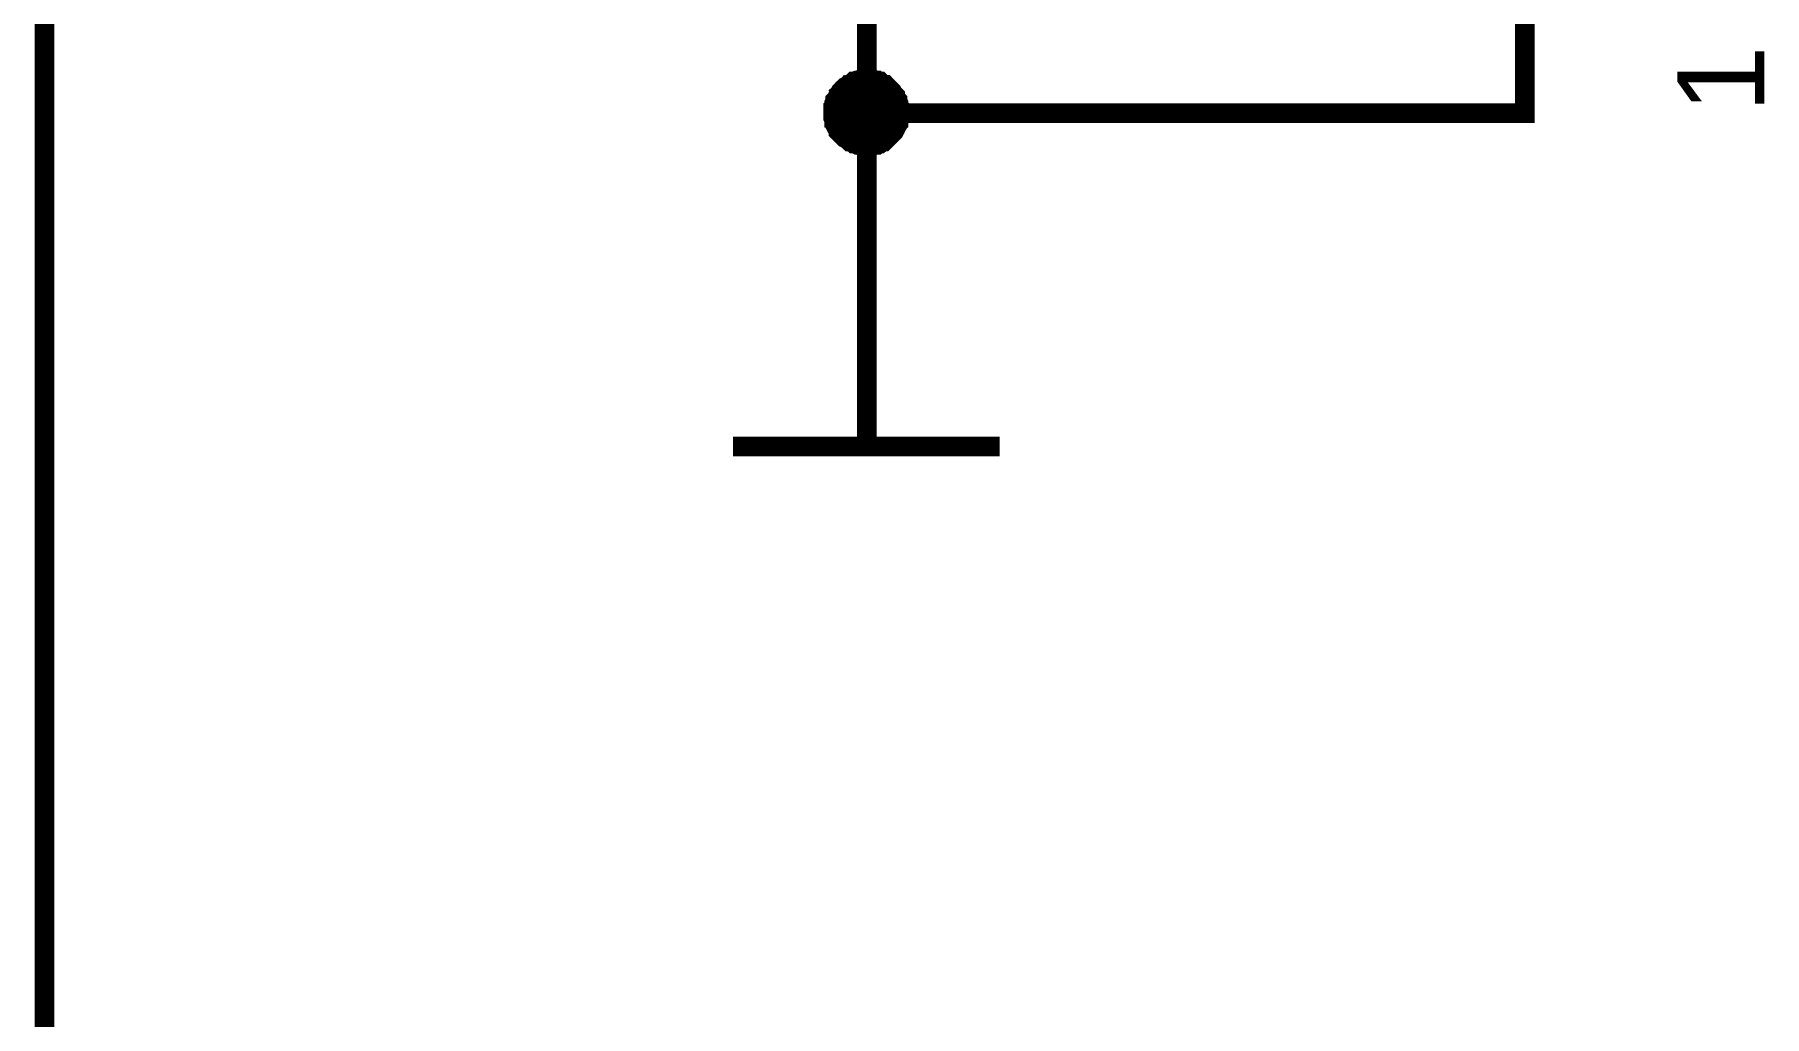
# Model space of a CAD drawing. Header units: millimetres. Extents: x -2024 to 917, y -725 to 13.
# Drawn here: x -1991.53 to -1965.24, y -645.41 to -630.48 of the extents above; entities that cross this region are included whole.
import ezdxf

# ---------------------------------------------------------------- set-up
doc = ezdxf.new("R2010")
doc.units = ezdxf.units.MM
doc.styles.get("Standard").update_dxf_attribs({"font": 'arial.ttf'})

msp = doc.modelspace()

# ---------------------------------------------------------------- linework, layer by layer
at = {"color": 7}
for points, const_width in [([(-1968.883, -625.418), (-1968.883, -631.678), (-1978.879, -631.678), (-1978.879, -629.177)], 0.3), ([(-1991.375, -629.177), (-1991.375, -671.667)], 0.3), ([(-1979.393, -631.678), (-1979.393, -631.645), (-1979.393, -631.628), (-1979.393, -631.595), (-1979.376, -631.578), (-1979.376, -631.545), (-1979.376, -631.529), (-1979.359, -631.496), (-1979.359, -631.479), (-1979.343, -631.462), (-1979.326, -631.429), (-1979.31, -631.413), (-1979.31, -631.396), (-1979.293, -631.38), (-1979.277, -631.347), (-1979.26, -631.33), (-1979.244, -631.313), (-1979.227, -631.297), (-1979.21, -631.28), (-1979.177, -631.264), (-1979.161, -631.247), (-1979.144, -631.247), (-1979.128, -631.231), (-1979.095, -631.214), (-1979.078, -631.197), (-1979.061, -631.197), (-1979.028, -631.181), (-1979.012, -631.181), (-1978.979, -631.181), (-1978.962, -631.164), (-1978.929, -631.164), (-1978.913, -631.164), (-1978.879, -631.164)], 0.3), ([(-1979.393, -631.678), (-1979.393, -631.645), (-1979.393, -631.628), (-1979.393, -631.595), (-1979.376, -631.578), (-1979.376, -631.545), (-1979.376, -631.529), (-1979.359, -631.496), (-1979.359, -631.479), (-1979.343, -631.462), (-1979.326, -631.429), (-1979.31, -631.413), (-1979.31, -631.396), (-1979.293, -631.38), (-1979.277, -631.347), (-1979.26, -631.33), (-1979.244, -631.313), (-1979.227, -631.297), (-1979.21, -631.28), (-1979.177, -631.264), (-1979.161, -631.247), (-1979.144, -631.247), (-1979.128, -631.231), (-1979.095, -631.214), (-1979.078, -631.197), (-1979.061, -631.197), (-1979.028, -631.181), (-1979.012, -631.181), (-1978.979, -631.181), (-1978.962, -631.164), (-1978.929, -631.164), (-1978.913, -631.164), (-1978.879, -631.164)], 0.3), ([(-1979.393, -631.678), (-1979.393, -631.645), (-1979.393, -631.628), (-1979.393, -631.595), (-1979.376, -631.578), (-1979.376, -631.545), (-1979.376, -631.529), (-1979.359, -631.496), (-1979.359, -631.479), (-1979.343, -631.462), (-1979.326, -631.429), (-1979.31, -631.413), (-1979.31, -631.396), (-1979.293, -631.38), (-1979.277, -631.347), (-1979.26, -631.33), (-1979.244, -631.313), (-1979.227, -631.297), (-1979.21, -631.28), (-1979.177, -631.264), (-1979.161, -631.247), (-1979.144, -631.247), (-1979.128, -631.231), (-1979.095, -631.214), (-1979.078, -631.197), (-1979.061, -631.197), (-1979.028, -631.181), (-1979.012, -631.181), (-1978.979, -631.181), (-1978.962, -631.164), (-1978.929, -631.164), (-1978.913, -631.164), (-1978.879, -631.164)], 0.3), ([(-1979.393, -631.678), (-1979.393, -631.645), (-1979.393, -631.628), (-1979.393, -631.595), (-1979.376, -631.578), (-1979.376, -631.545), (-1979.376, -631.529), (-1979.359, -631.496), (-1979.359, -631.479), (-1979.343, -631.462), (-1979.326, -631.429), (-1979.31, -631.413), (-1979.31, -631.396), (-1979.293, -631.38), (-1979.277, -631.347), (-1979.26, -631.33), (-1979.244, -631.313), (-1979.227, -631.297), (-1979.21, -631.28), (-1979.177, -631.264), (-1979.161, -631.247), (-1979.144, -631.247), (-1979.128, -631.231), (-1979.095, -631.214), (-1979.078, -631.197), (-1979.061, -631.197), (-1979.028, -631.181), (-1979.012, -631.181), (-1978.979, -631.181), (-1978.962, -631.164), (-1978.929, -631.164), (-1978.913, -631.164), (-1978.879, -631.164)], 0.3), ([(-1978.879, -631.164), (-1978.879, -631.164)], 0.3), ([(-1978.879, -631.164), (-1978.846, -631.164), (-1978.83, -631.164), (-1978.797, -631.164), (-1978.78, -631.181), (-1978.747, -631.181), (-1978.73, -631.181), (-1978.714, -631.197), (-1978.681, -631.197), (-1978.664, -631.214), (-1978.648, -631.231), (-1978.615, -631.247), (-1978.598, -631.247), (-1978.582, -631.264), (-1978.565, -631.28), (-1978.548, -631.297), (-1978.532, -631.313), (-1978.515, -631.33), (-1978.499, -631.347), (-1978.482, -631.38), (-1978.466, -631.396), (-1978.449, -631.413), (-1978.449, -631.429), (-1978.433, -631.462), (-1978.416, -631.479), (-1978.416, -631.496), (-1978.399, -631.529), (-1978.399, -631.545), (-1978.399, -631.578), (-1978.383, -631.595), (-1978.383, -631.628), (-1978.383, -631.645), (-1978.383, -631.678)], 0.3), ([(-1978.879, -631.164), (-1978.879, -631.164)], 0.3), ([(-1978.879, -631.164), (-1978.846, -631.164), (-1978.83, -631.164), (-1978.797, -631.164), (-1978.78, -631.181), (-1978.747, -631.181), (-1978.73, -631.181), (-1978.714, -631.197), (-1978.681, -631.197), (-1978.664, -631.214), (-1978.648, -631.231), (-1978.615, -631.247), (-1978.598, -631.247), (-1978.582, -631.264), (-1978.565, -631.28), (-1978.548, -631.297), (-1978.532, -631.313), (-1978.515, -631.33), (-1978.499, -631.347), (-1978.482, -631.38), (-1978.466, -631.396), (-1978.449, -631.413), (-1978.449, -631.429), (-1978.433, -631.462), (-1978.416, -631.479), (-1978.416, -631.496), (-1978.399, -631.529), (-1978.399, -631.545), (-1978.399, -631.578), (-1978.383, -631.595), (-1978.383, -631.628), (-1978.383, -631.645), (-1978.383, -631.678)], 0.3), ([(-1978.879, -631.164), (-1978.879, -631.164)], 0.3), ([(-1978.879, -631.164), (-1978.846, -631.164), (-1978.83, -631.164), (-1978.797, -631.164), (-1978.78, -631.181), (-1978.747, -631.181), (-1978.73, -631.181), (-1978.714, -631.197), (-1978.681, -631.197), (-1978.664, -631.214), (-1978.648, -631.231), (-1978.615, -631.247), (-1978.598, -631.247), (-1978.582, -631.264), (-1978.565, -631.28), (-1978.548, -631.297), (-1978.532, -631.313), (-1978.515, -631.33), (-1978.499, -631.347), (-1978.482, -631.38), (-1978.466, -631.396), (-1978.449, -631.413), (-1978.449, -631.429), (-1978.433, -631.462), (-1978.416, -631.479), (-1978.416, -631.496), (-1978.399, -631.529), (-1978.399, -631.545), (-1978.399, -631.578), (-1978.383, -631.595), (-1978.383, -631.628), (-1978.383, -631.645), (-1978.383, -631.678)], 0.3), ([(-1978.879, -631.164), (-1978.879, -631.164)], 0.3), ([(-1978.879, -631.164), (-1978.846, -631.164), (-1978.83, -631.164), (-1978.797, -631.164), (-1978.78, -631.181), (-1978.747, -631.181), (-1978.73, -631.181), (-1978.714, -631.197), (-1978.681, -631.197), (-1978.664, -631.214), (-1978.648, -631.231), (-1978.615, -631.247), (-1978.598, -631.247), (-1978.582, -631.264), (-1978.565, -631.28), (-1978.548, -631.297), (-1978.532, -631.313), (-1978.515, -631.33), (-1978.499, -631.347), (-1978.482, -631.38), (-1978.466, -631.396), (-1978.449, -631.413), (-1978.449, -631.429), (-1978.433, -631.462), (-1978.416, -631.479), (-1978.416, -631.496), (-1978.399, -631.529), (-1978.399, -631.545), (-1978.399, -631.578), (-1978.383, -631.595), (-1978.383, -631.628), (-1978.383, -631.645), (-1978.383, -631.678)], 0.3), ([(-1979.393, -631.678), (-1979.393, -631.645), (-1979.393, -631.628), (-1979.393, -631.595), (-1979.376, -631.578), (-1979.376, -631.545), (-1979.376, -631.529), (-1979.359, -631.496), (-1979.359, -631.479), (-1979.343, -631.462), (-1979.326, -631.429), (-1979.31, -631.413), (-1979.31, -631.396), (-1979.293, -631.38), (-1979.277, -631.347), (-1979.26, -631.33), (-1979.244, -631.313), (-1979.227, -631.297), (-1979.21, -631.28), (-1979.177, -631.264), (-1979.161, -631.247), (-1979.144, -631.247), (-1979.128, -631.231), (-1979.095, -631.214), (-1979.078, -631.197), (-1979.061, -631.197), (-1979.028, -631.181), (-1979.012, -631.181), (-1978.979, -631.181), (-1978.962, -631.164), (-1978.929, -631.164), (-1978.913, -631.164), (-1978.879, -631.164)], 0.0991), ([(-1979.393, -631.678), (-1979.393, -631.645), (-1979.393, -631.628), (-1979.393, -631.595), (-1979.376, -631.578), (-1979.376, -631.545), (-1979.376, -631.529), (-1979.359, -631.496), (-1979.359, -631.479), (-1979.343, -631.462), (-1979.326, -631.429), (-1979.31, -631.413), (-1979.31, -631.396), (-1979.293, -631.38), (-1979.277, -631.347), (-1979.26, -631.33), (-1979.244, -631.313), (-1979.227, -631.297), (-1979.21, -631.28), (-1979.177, -631.264), (-1979.161, -631.247), (-1979.144, -631.247), (-1979.128, -631.231), (-1979.095, -631.214), (-1979.078, -631.197), (-1979.061, -631.197), (-1979.028, -631.181), (-1979.012, -631.181), (-1978.979, -631.181), (-1978.962, -631.164), (-1978.929, -631.164), (-1978.913, -631.164), (-1978.879, -631.164)], 0.0991), ([(-1979.393, -631.678), (-1979.393, -631.645), (-1979.393, -631.628), (-1979.393, -631.595), (-1979.376, -631.578), (-1979.376, -631.545), (-1979.376, -631.529), (-1979.359, -631.496), (-1979.359, -631.479), (-1979.343, -631.462), (-1979.326, -631.429), (-1979.31, -631.413), (-1979.31, -631.396), (-1979.293, -631.38), (-1979.277, -631.347), (-1979.26, -631.33), (-1979.244, -631.313), (-1979.227, -631.297), (-1979.21, -631.28), (-1979.177, -631.264), (-1979.161, -631.247), (-1979.144, -631.247), (-1979.128, -631.231), (-1979.095, -631.214), (-1979.078, -631.197), (-1979.061, -631.197), (-1979.028, -631.181), (-1979.012, -631.181), (-1978.979, -631.181), (-1978.962, -631.164), (-1978.929, -631.164), (-1978.913, -631.164), (-1978.879, -631.164)], 0.0991), ([(-1979.393, -631.678), (-1979.393, -631.645), (-1979.393, -631.628), (-1979.393, -631.595), (-1979.376, -631.578), (-1979.376, -631.545), (-1979.376, -631.529), (-1979.359, -631.496), (-1979.359, -631.479), (-1979.343, -631.462), (-1979.326, -631.429), (-1979.31, -631.413), (-1979.31, -631.396), (-1979.293, -631.38), (-1979.277, -631.347), (-1979.26, -631.33), (-1979.244, -631.313), (-1979.227, -631.297), (-1979.21, -631.28), (-1979.177, -631.264), (-1979.161, -631.247), (-1979.144, -631.247), (-1979.128, -631.231), (-1979.095, -631.214), (-1979.078, -631.197), (-1979.061, -631.197), (-1979.028, -631.181), (-1979.012, -631.181), (-1978.979, -631.181), (-1978.962, -631.164), (-1978.929, -631.164), (-1978.913, -631.164), (-1978.879, -631.164)], 0.0991), ([(-1978.879, -631.164), (-1978.879, -631.164)], 0.0991), ([(-1978.879, -631.164), (-1978.846, -631.164), (-1978.83, -631.164), (-1978.797, -631.164), (-1978.78, -631.181), (-1978.747, -631.181), (-1978.73, -631.181), (-1978.714, -631.197), (-1978.681, -631.197), (-1978.664, -631.214), (-1978.648, -631.231), (-1978.615, -631.247), (-1978.598, -631.247), (-1978.582, -631.264), (-1978.565, -631.28), (-1978.548, -631.297), (-1978.532, -631.313), (-1978.515, -631.33), (-1978.499, -631.347), (-1978.482, -631.38), (-1978.466, -631.396), (-1978.449, -631.413), (-1978.449, -631.429), (-1978.433, -631.462), (-1978.416, -631.479), (-1978.416, -631.496), (-1978.399, -631.529), (-1978.399, -631.545), (-1978.399, -631.578), (-1978.383, -631.595), (-1978.383, -631.628), (-1978.383, -631.645), (-1978.383, -631.678)], 0.0991), ([(-1978.879, -631.164), (-1978.879, -631.164)], 0.0991), ([(-1978.879, -631.164), (-1978.846, -631.164), (-1978.83, -631.164), (-1978.797, -631.164), (-1978.78, -631.181), (-1978.747, -631.181), (-1978.73, -631.181), (-1978.714, -631.197), (-1978.681, -631.197), (-1978.664, -631.214), (-1978.648, -631.231), (-1978.615, -631.247), (-1978.598, -631.247), (-1978.582, -631.264), (-1978.565, -631.28), (-1978.548, -631.297), (-1978.532, -631.313), (-1978.515, -631.33), (-1978.499, -631.347), (-1978.482, -631.38), (-1978.466, -631.396), (-1978.449, -631.413), (-1978.449, -631.429), (-1978.433, -631.462), (-1978.416, -631.479), (-1978.416, -631.496), (-1978.399, -631.529), (-1978.399, -631.545), (-1978.399, -631.578), (-1978.383, -631.595), (-1978.383, -631.628), (-1978.383, -631.645), (-1978.383, -631.678)], 0.0991), ([(-1978.879, -631.164), (-1978.879, -631.164)], 0.0991), ([(-1978.879, -631.164), (-1978.846, -631.164), (-1978.83, -631.164), (-1978.797, -631.164), (-1978.78, -631.181), (-1978.747, -631.181), (-1978.73, -631.181), (-1978.714, -631.197), (-1978.681, -631.197), (-1978.664, -631.214), (-1978.648, -631.231), (-1978.615, -631.247), (-1978.598, -631.247), (-1978.582, -631.264), (-1978.565, -631.28), (-1978.548, -631.297), (-1978.532, -631.313), (-1978.515, -631.33), (-1978.499, -631.347), (-1978.482, -631.38), (-1978.466, -631.396), (-1978.449, -631.413), (-1978.449, -631.429), (-1978.433, -631.462), (-1978.416, -631.479), (-1978.416, -631.496), (-1978.399, -631.529), (-1978.399, -631.545), (-1978.399, -631.578), (-1978.383, -631.595), (-1978.383, -631.628), (-1978.383, -631.645), (-1978.383, -631.678)], 0.0991), ([(-1978.879, -631.164), (-1978.879, -631.164)], 0.0991), ([(-1978.879, -631.164), (-1978.846, -631.164), (-1978.83, -631.164), (-1978.797, -631.164), (-1978.78, -631.181), (-1978.747, -631.181), (-1978.73, -631.181), (-1978.714, -631.197), (-1978.681, -631.197), (-1978.664, -631.214), (-1978.648, -631.231), (-1978.615, -631.247), (-1978.598, -631.247), (-1978.582, -631.264), (-1978.565, -631.28), (-1978.548, -631.297), (-1978.532, -631.313), (-1978.515, -631.33), (-1978.499, -631.347), (-1978.482, -631.38), (-1978.466, -631.396), (-1978.449, -631.413), (-1978.449, -631.429), (-1978.433, -631.462), (-1978.416, -631.479), (-1978.416, -631.496), (-1978.399, -631.529), (-1978.399, -631.545), (-1978.399, -631.578), (-1978.383, -631.595), (-1978.383, -631.628), (-1978.383, -631.645), (-1978.383, -631.678)], 0.0991), ([(-1978.879, -632.174), (-1978.913, -632.174), (-1978.929, -632.174), (-1978.962, -632.174), (-1978.979, -632.158), (-1979.012, -632.158), (-1979.028, -632.158), (-1979.061, -632.141), (-1979.078, -632.141), (-1979.095, -632.125), (-1979.128, -632.108), (-1979.144, -632.108), (-1979.161, -632.092), (-1979.177, -632.075), (-1979.21, -632.059), (-1979.227, -632.042), (-1979.244, -632.025), (-1979.26, -632.009), (-1979.277, -631.992), (-1979.293, -631.976), (-1979.31, -631.959), (-1979.31, -631.926), (-1979.326, -631.91), (-1979.343, -631.893), (-1979.359, -631.86), (-1979.359, -631.843), (-1979.376, -631.827), (-1979.376, -631.794), (-1979.376, -631.777), (-1979.393, -631.744), (-1979.393, -631.727), (-1979.393, -631.694), (-1979.393, -631.678)], 0.3), ([(-1979.393, -631.678), (-1979.393, -631.678)], 0.3), ([(-1978.879, -632.174), (-1978.913, -632.174), (-1978.929, -632.174), (-1978.962, -632.174), (-1978.979, -632.158), (-1979.012, -632.158), (-1979.028, -632.158), (-1979.061, -632.141), (-1979.078, -632.141), (-1979.095, -632.125), (-1979.128, -632.108), (-1979.144, -632.108), (-1979.161, -632.092), (-1979.177, -632.075), (-1979.21, -632.059), (-1979.227, -632.042), (-1979.244, -632.025), (-1979.26, -632.009), (-1979.277, -631.992), (-1979.293, -631.976), (-1979.31, -631.959), (-1979.31, -631.926), (-1979.326, -631.91), (-1979.343, -631.893), (-1979.359, -631.86), (-1979.359, -631.843), (-1979.376, -631.827), (-1979.376, -631.794), (-1979.376, -631.777), (-1979.393, -631.744), (-1979.393, -631.727), (-1979.393, -631.694), (-1979.393, -631.678)], 0.3), ([(-1979.393, -631.678), (-1979.393, -631.678)], 0.3), ([(-1978.879, -632.174), (-1978.913, -632.174), (-1978.929, -632.174), (-1978.962, -632.174), (-1978.979, -632.158), (-1979.012, -632.158), (-1979.028, -632.158), (-1979.061, -632.141), (-1979.078, -632.141), (-1979.095, -632.125), (-1979.128, -632.108), (-1979.144, -632.108), (-1979.161, -632.092), (-1979.177, -632.075), (-1979.21, -632.059), (-1979.227, -632.042), (-1979.244, -632.025), (-1979.26, -632.009), (-1979.277, -631.992), (-1979.293, -631.976), (-1979.31, -631.959), (-1979.31, -631.926), (-1979.326, -631.91), (-1979.343, -631.893), (-1979.359, -631.86), (-1979.359, -631.843), (-1979.376, -631.827), (-1979.376, -631.794), (-1979.376, -631.777), (-1979.393, -631.744), (-1979.393, -631.727), (-1979.393, -631.694), (-1979.393, -631.678)], 0.3), ([(-1979.393, -631.678), (-1979.393, -631.678)], 0.3), ([(-1978.879, -632.174), (-1978.913, -632.174), (-1978.929, -632.174), (-1978.962, -632.174), (-1978.979, -632.158), (-1979.012, -632.158), (-1979.028, -632.158), (-1979.061, -632.141), (-1979.078, -632.141), (-1979.095, -632.125), (-1979.128, -632.108), (-1979.144, -632.108), (-1979.161, -632.092), (-1979.177, -632.075), (-1979.21, -632.059), (-1979.227, -632.042), (-1979.244, -632.025), (-1979.26, -632.009), (-1979.277, -631.992), (-1979.293, -631.976), (-1979.31, -631.959), (-1979.31, -631.926), (-1979.326, -631.91), (-1979.343, -631.893), (-1979.359, -631.86), (-1979.359, -631.843), (-1979.376, -631.827), (-1979.376, -631.794), (-1979.376, -631.777), (-1979.393, -631.744), (-1979.393, -631.727), (-1979.393, -631.694), (-1979.393, -631.678)], 0.3), ([(-1979.393, -631.678), (-1979.393, -631.678)], 0.3), ([(-1978.879, -631.678), (-1978.879, -636.745)], 0.3), ([(-1978.383, -631.678), (-1978.383, -631.694), (-1978.383, -631.727), (-1978.383, -631.744), (-1978.399, -631.777), (-1978.399, -631.794), (-1978.399, -631.827), (-1978.416, -631.843), (-1978.416, -631.86), (-1978.433, -631.893), (-1978.449, -631.91), (-1978.449, -631.926), (-1978.466, -631.959), (-1978.482, -631.976), (-1978.499, -631.992), (-1978.515, -632.009), (-1978.532, -632.025), (-1978.548, -632.042), (-1978.565, -632.059), (-1978.582, -632.075), (-1978.598, -632.092), (-1978.615, -632.108), (-1978.648, -632.108), (-1978.664, -632.125), (-1978.681, -632.141), (-1978.714, -632.141), (-1978.73, -632.158), (-1978.747, -632.158), (-1978.78, -632.158), (-1978.797, -632.174), (-1978.83, -632.174), (-1978.846, -632.174), (-1978.879, -632.174)], 0.3), ([(-1978.383, -631.678), (-1978.383, -631.694), (-1978.383, -631.727), (-1978.383, -631.744), (-1978.399, -631.777), (-1978.399, -631.794), (-1978.399, -631.827), (-1978.416, -631.843), (-1978.416, -631.86), (-1978.433, -631.893), (-1978.449, -631.91), (-1978.449, -631.926), (-1978.466, -631.959), (-1978.482, -631.976), (-1978.499, -631.992), (-1978.515, -632.009), (-1978.532, -632.025), (-1978.548, -632.042), (-1978.565, -632.059), (-1978.582, -632.075), (-1978.598, -632.092), (-1978.615, -632.108), (-1978.648, -632.108), (-1978.664, -632.125), (-1978.681, -632.141), (-1978.714, -632.141), (-1978.73, -632.158), (-1978.747, -632.158), (-1978.78, -632.158), (-1978.797, -632.174), (-1978.83, -632.174), (-1978.846, -632.174), (-1978.879, -632.174)], 0.3), ([(-1978.383, -631.678), (-1978.383, -631.694), (-1978.383, -631.727), (-1978.383, -631.744), (-1978.399, -631.777), (-1978.399, -631.794), (-1978.399, -631.827), (-1978.416, -631.843), (-1978.416, -631.86), (-1978.433, -631.893), (-1978.449, -631.91), (-1978.449, -631.926), (-1978.466, -631.959), (-1978.482, -631.976), (-1978.499, -631.992), (-1978.515, -632.009), (-1978.532, -632.025), (-1978.548, -632.042), (-1978.565, -632.059), (-1978.582, -632.075), (-1978.598, -632.092), (-1978.615, -632.108), (-1978.648, -632.108), (-1978.664, -632.125), (-1978.681, -632.141), (-1978.714, -632.141), (-1978.73, -632.158), (-1978.747, -632.158), (-1978.78, -632.158), (-1978.797, -632.174), (-1978.83, -632.174), (-1978.846, -632.174), (-1978.879, -632.174)], 0.3), ([(-1978.383, -631.678), (-1978.383, -631.694), (-1978.383, -631.727), (-1978.383, -631.744), (-1978.399, -631.777), (-1978.399, -631.794), (-1978.399, -631.827), (-1978.416, -631.843), (-1978.416, -631.86), (-1978.433, -631.893), (-1978.449, -631.91), (-1978.449, -631.926), (-1978.466, -631.959), (-1978.482, -631.976), (-1978.499, -631.992), (-1978.515, -632.009), (-1978.532, -632.025), (-1978.548, -632.042), (-1978.565, -632.059), (-1978.582, -632.075), (-1978.598, -632.092), (-1978.615, -632.108), (-1978.648, -632.108), (-1978.664, -632.125), (-1978.681, -632.141), (-1978.714, -632.141), (-1978.73, -632.158), (-1978.747, -632.158), (-1978.78, -632.158), (-1978.797, -632.174), (-1978.83, -632.174), (-1978.846, -632.174), (-1978.879, -632.174)], 0.3), ([(-1978.383, -631.678), (-1978.383, -631.678), (-1978.383, -631.678), (-1978.383, -631.678), (-1978.383, -631.678), (-1978.383, -631.678), (-1978.383, -631.678), (-1978.383, -631.678), (-1978.383, -631.678), (-1978.383, -631.678), (-1978.383, -631.678), (-1978.383, -631.678), (-1978.383, -631.678), (-1978.383, -631.678), (-1978.383, -631.678), (-1978.383, -631.678), (-1978.383, -631.678), (-1978.383, -631.678), (-1978.383, -631.678), (-1978.383, -631.678), (-1978.383, -631.678), (-1978.383, -631.678), (-1978.383, -631.678), (-1978.383, -631.678), (-1978.383, -631.678), (-1978.383, -631.678), (-1978.383, -631.678), (-1978.383, -631.678), (-1978.383, -631.678), (-1978.383, -631.678), (-1978.383, -631.678), (-1978.383, -631.678), (-1978.383, -631.678)], 0.3), ([(-1978.383, -631.678), (-1978.383, -631.678)], 0.3), ([(-1978.383, -631.678), (-1978.383, -631.678), (-1978.383, -631.678), (-1978.383, -631.678), (-1978.383, -631.678), (-1978.383, -631.678), (-1978.383, -631.678), (-1978.383, -631.678), (-1978.383, -631.678), (-1978.383, -631.678), (-1978.383, -631.678), (-1978.383, -631.678), (-1978.383, -631.678), (-1978.383, -631.678), (-1978.383, -631.678), (-1978.383, -631.678), (-1978.383, -631.678), (-1978.383, -631.678), (-1978.383, -631.678), (-1978.383, -631.678), (-1978.383, -631.678), (-1978.383, -631.678), (-1978.383, -631.678), (-1978.383, -631.678), (-1978.383, -631.678), (-1978.383, -631.678), (-1978.383, -631.678), (-1978.383, -631.678), (-1978.383, -631.678), (-1978.383, -631.678), (-1978.383, -631.678), (-1978.383, -631.678), (-1978.383, -631.678)], 0.3), ([(-1978.383, -631.678), (-1978.383, -631.678)], 0.3), ([(-1978.383, -631.678), (-1978.383, -631.678), (-1978.383, -631.678), (-1978.383, -631.678), (-1978.383, -631.678), (-1978.383, -631.678), (-1978.383, -631.678), (-1978.383, -631.678), (-1978.383, -631.678), (-1978.383, -631.678), (-1978.383, -631.678), (-1978.383, -631.678), (-1978.383, -631.678), (-1978.383, -631.678), (-1978.383, -631.678), (-1978.383, -631.678), (-1978.383, -631.678), (-1978.383, -631.678), (-1978.383, -631.678), (-1978.383, -631.678), (-1978.383, -631.678), (-1978.383, -631.678), (-1978.383, -631.678), (-1978.383, -631.678), (-1978.383, -631.678), (-1978.383, -631.678), (-1978.383, -631.678), (-1978.383, -631.678), (-1978.383, -631.678), (-1978.383, -631.678), (-1978.383, -631.678), (-1978.383, -631.678), (-1978.383, -631.678)], 0.3), ([(-1978.383, -631.678), (-1978.383, -631.678)], 0.3), ([(-1978.383, -631.678), (-1978.383, -631.678), (-1978.383, -631.678), (-1978.383, -631.678), (-1978.383, -631.678), (-1978.383, -631.678), (-1978.383, -631.678), (-1978.383, -631.678), (-1978.383, -631.678), (-1978.383, -631.678), (-1978.383, -631.678), (-1978.383, -631.678), (-1978.383, -631.678), (-1978.383, -631.678), (-1978.383, -631.678), (-1978.383, -631.678), (-1978.383, -631.678), (-1978.383, -631.678), (-1978.383, -631.678), (-1978.383, -631.678), (-1978.383, -631.678), (-1978.383, -631.678), (-1978.383, -631.678), (-1978.383, -631.678), (-1978.383, -631.678), (-1978.383, -631.678), (-1978.383, -631.678), (-1978.383, -631.678), (-1978.383, -631.678), (-1978.383, -631.678), (-1978.383, -631.678), (-1978.383, -631.678), (-1978.383, -631.678)], 0.3), ([(-1978.383, -631.678), (-1978.383, -631.678)], 0.3), ([(-1978.879, -632.174), (-1978.913, -632.174), (-1978.929, -632.174), (-1978.962, -632.174), (-1978.979, -632.158), (-1979.012, -632.158), (-1979.028, -632.158), (-1979.061, -632.141), (-1979.078, -632.141), (-1979.095, -632.125), (-1979.128, -632.108), (-1979.144, -632.108), (-1979.161, -632.092), (-1979.177, -632.075), (-1979.21, -632.059), (-1979.227, -632.042), (-1979.244, -632.025), (-1979.26, -632.009), (-1979.277, -631.992), (-1979.293, -631.976), (-1979.31, -631.959), (-1979.31, -631.926), (-1979.326, -631.91), (-1979.343, -631.893), (-1979.359, -631.86), (-1979.359, -631.843), (-1979.376, -631.827), (-1979.376, -631.794), (-1979.376, -631.777), (-1979.393, -631.744), (-1979.393, -631.727), (-1979.393, -631.694), (-1979.393, -631.678)], 0.0991), ([(-1979.393, -631.678), (-1979.393, -631.678)], 0.0991), ([(-1978.879, -632.174), (-1978.913, -632.174), (-1978.929, -632.174), (-1978.962, -632.174), (-1978.979, -632.158), (-1979.012, -632.158), (-1979.028, -632.158), (-1979.061, -632.141), (-1979.078, -632.141), (-1979.095, -632.125), (-1979.128, -632.108), (-1979.144, -632.108), (-1979.161, -632.092), (-1979.177, -632.075), (-1979.21, -632.059), (-1979.227, -632.042), (-1979.244, -632.025), (-1979.26, -632.009), (-1979.277, -631.992), (-1979.293, -631.976), (-1979.31, -631.959), (-1979.31, -631.926), (-1979.326, -631.91), (-1979.343, -631.893), (-1979.359, -631.86), (-1979.359, -631.843), (-1979.376, -631.827), (-1979.376, -631.794), (-1979.376, -631.777), (-1979.393, -631.744), (-1979.393, -631.727), (-1979.393, -631.694), (-1979.393, -631.678)], 0.0991), ([(-1979.393, -631.678), (-1979.393, -631.678)], 0.0991), ([(-1978.879, -632.174), (-1978.913, -632.174), (-1978.929, -632.174), (-1978.962, -632.174), (-1978.979, -632.158), (-1979.012, -632.158), (-1979.028, -632.158), (-1979.061, -632.141), (-1979.078, -632.141), (-1979.095, -632.125), (-1979.128, -632.108), (-1979.144, -632.108), (-1979.161, -632.092), (-1979.177, -632.075), (-1979.21, -632.059), (-1979.227, -632.042), (-1979.244, -632.025), (-1979.26, -632.009), (-1979.277, -631.992), (-1979.293, -631.976), (-1979.31, -631.959), (-1979.31, -631.926), (-1979.326, -631.91), (-1979.343, -631.893), (-1979.359, -631.86), (-1979.359, -631.843), (-1979.376, -631.827), (-1979.376, -631.794), (-1979.376, -631.777), (-1979.393, -631.744), (-1979.393, -631.727), (-1979.393, -631.694), (-1979.393, -631.678)], 0.0991), ([(-1979.393, -631.678), (-1979.393, -631.678)], 0.0991), ([(-1978.879, -632.174), (-1978.913, -632.174), (-1978.929, -632.174), (-1978.962, -632.174), (-1978.979, -632.158), (-1979.012, -632.158), (-1979.028, -632.158), (-1979.061, -632.141), (-1979.078, -632.141), (-1979.095, -632.125), (-1979.128, -632.108), (-1979.144, -632.108), (-1979.161, -632.092), (-1979.177, -632.075), (-1979.21, -632.059), (-1979.227, -632.042), (-1979.244, -632.025), (-1979.26, -632.009), (-1979.277, -631.992), (-1979.293, -631.976), (-1979.31, -631.959), (-1979.31, -631.926), (-1979.326, -631.91), (-1979.343, -631.893), (-1979.359, -631.86), (-1979.359, -631.843), (-1979.376, -631.827), (-1979.376, -631.794), (-1979.376, -631.777), (-1979.393, -631.744), (-1979.393, -631.727), (-1979.393, -631.694), (-1979.393, -631.678)], 0.0991), ([(-1979.393, -631.678), (-1979.393, -631.678)], 0.0991), ([(-1978.383, -631.678), (-1978.383, -631.694), (-1978.383, -631.727), (-1978.383, -631.744), (-1978.399, -631.777), (-1978.399, -631.794), (-1978.399, -631.827), (-1978.416, -631.843), (-1978.416, -631.86), (-1978.433, -631.893), (-1978.449, -631.91), (-1978.449, -631.926), (-1978.466, -631.959), (-1978.482, -631.976), (-1978.499, -631.992), (-1978.515, -632.009), (-1978.532, -632.025), (-1978.548, -632.042), (-1978.565, -632.059), (-1978.582, -632.075), (-1978.598, -632.092), (-1978.615, -632.108), (-1978.648, -632.108), (-1978.664, -632.125), (-1978.681, -632.141), (-1978.714, -632.141), (-1978.73, -632.158), (-1978.747, -632.158), (-1978.78, -632.158), (-1978.797, -632.174), (-1978.83, -632.174), (-1978.846, -632.174), (-1978.879, -632.174)], 0.0991), ([(-1978.383, -631.678), (-1978.383, -631.694), (-1978.383, -631.727), (-1978.383, -631.744), (-1978.399, -631.777), (-1978.399, -631.794), (-1978.399, -631.827), (-1978.416, -631.843), (-1978.416, -631.86), (-1978.433, -631.893), (-1978.449, -631.91), (-1978.449, -631.926), (-1978.466, -631.959), (-1978.482, -631.976), (-1978.499, -631.992), (-1978.515, -632.009), (-1978.532, -632.025), (-1978.548, -632.042), (-1978.565, -632.059), (-1978.582, -632.075), (-1978.598, -632.092), (-1978.615, -632.108), (-1978.648, -632.108), (-1978.664, -632.125), (-1978.681, -632.141), (-1978.714, -632.141), (-1978.73, -632.158), (-1978.747, -632.158), (-1978.78, -632.158), (-1978.797, -632.174), (-1978.83, -632.174), (-1978.846, -632.174), (-1978.879, -632.174)], 0.0991), ([(-1978.383, -631.678), (-1978.383, -631.694), (-1978.383, -631.727), (-1978.383, -631.744), (-1978.399, -631.777), (-1978.399, -631.794), (-1978.399, -631.827), (-1978.416, -631.843), (-1978.416, -631.86), (-1978.433, -631.893), (-1978.449, -631.91), (-1978.449, -631.926), (-1978.466, -631.959), (-1978.482, -631.976), (-1978.499, -631.992), (-1978.515, -632.009), (-1978.532, -632.025), (-1978.548, -632.042), (-1978.565, -632.059), (-1978.582, -632.075), (-1978.598, -632.092), (-1978.615, -632.108), (-1978.648, -632.108), (-1978.664, -632.125), (-1978.681, -632.141), (-1978.714, -632.141), (-1978.73, -632.158), (-1978.747, -632.158), (-1978.78, -632.158), (-1978.797, -632.174), (-1978.83, -632.174), (-1978.846, -632.174), (-1978.879, -632.174)], 0.0991), ([(-1978.383, -631.678), (-1978.383, -631.694), (-1978.383, -631.727), (-1978.383, -631.744), (-1978.399, -631.777), (-1978.399, -631.794), (-1978.399, -631.827), (-1978.416, -631.843), (-1978.416, -631.86), (-1978.433, -631.893), (-1978.449, -631.91), (-1978.449, -631.926), (-1978.466, -631.959), (-1978.482, -631.976), (-1978.499, -631.992), (-1978.515, -632.009), (-1978.532, -632.025), (-1978.548, -632.042), (-1978.565, -632.059), (-1978.582, -632.075), (-1978.598, -632.092), (-1978.615, -632.108), (-1978.648, -632.108), (-1978.664, -632.125), (-1978.681, -632.141), (-1978.714, -632.141), (-1978.73, -632.158), (-1978.747, -632.158), (-1978.78, -632.158), (-1978.797, -632.174), (-1978.83, -632.174), (-1978.846, -632.174), (-1978.879, -632.174)], 0.0991), ([(-1978.383, -631.678), (-1978.383, -631.678), (-1978.383, -631.678), (-1978.383, -631.678), (-1978.383, -631.678), (-1978.383, -631.678), (-1978.383, -631.678), (-1978.383, -631.678), (-1978.383, -631.678), (-1978.383, -631.678), (-1978.383, -631.678), (-1978.383, -631.678), (-1978.383, -631.678), (-1978.383, -631.678), (-1978.383, -631.678), (-1978.383, -631.678), (-1978.383, -631.678), (-1978.383, -631.678), (-1978.383, -631.678), (-1978.383, -631.678), (-1978.383, -631.678), (-1978.383, -631.678), (-1978.383, -631.678), (-1978.383, -631.678), (-1978.383, -631.678), (-1978.383, -631.678), (-1978.383, -631.678), (-1978.383, -631.678), (-1978.383, -631.678), (-1978.383, -631.678), (-1978.383, -631.678), (-1978.383, -631.678), (-1978.383, -631.678)], 0.0991), ([(-1978.383, -631.678), (-1978.383, -631.678)], 0.0991), ([(-1978.383, -631.678), (-1978.383, -631.678), (-1978.383, -631.678), (-1978.383, -631.678), (-1978.383, -631.678), (-1978.383, -631.678), (-1978.383, -631.678), (-1978.383, -631.678), (-1978.383, -631.678), (-1978.383, -631.678), (-1978.383, -631.678), (-1978.383, -631.678), (-1978.383, -631.678), (-1978.383, -631.678), (-1978.383, -631.678), (-1978.383, -631.678), (-1978.383, -631.678), (-1978.383, -631.678), (-1978.383, -631.678), (-1978.383, -631.678), (-1978.383, -631.678), (-1978.383, -631.678), (-1978.383, -631.678), (-1978.383, -631.678), (-1978.383, -631.678), (-1978.383, -631.678), (-1978.383, -631.678), (-1978.383, -631.678), (-1978.383, -631.678), (-1978.383, -631.678), (-1978.383, -631.678), (-1978.383, -631.678), (-1978.383, -631.678)], 0.0991), ([(-1978.383, -631.678), (-1978.383, -631.678)], 0.0991), ([(-1978.383, -631.678), (-1978.383, -631.678), (-1978.383, -631.678), (-1978.383, -631.678), (-1978.383, -631.678), (-1978.383, -631.678), (-1978.383, -631.678), (-1978.383, -631.678), (-1978.383, -631.678), (-1978.383, -631.678), (-1978.383, -631.678), (-1978.383, -631.678), (-1978.383, -631.678), (-1978.383, -631.678), (-1978.383, -631.678), (-1978.383, -631.678), (-1978.383, -631.678), (-1978.383, -631.678), (-1978.383, -631.678), (-1978.383, -631.678), (-1978.383, -631.678), (-1978.383, -631.678), (-1978.383, -631.678), (-1978.383, -631.678), (-1978.383, -631.678), (-1978.383, -631.678), (-1978.383, -631.678), (-1978.383, -631.678), (-1978.383, -631.678), (-1978.383, -631.678), (-1978.383, -631.678), (-1978.383, -631.678), (-1978.383, -631.678)], 0.0991), ([(-1978.383, -631.678), (-1978.383, -631.678)], 0.0991), ([(-1978.383, -631.678), (-1978.383, -631.678), (-1978.383, -631.678), (-1978.383, -631.678), (-1978.383, -631.678), (-1978.383, -631.678), (-1978.383, -631.678), (-1978.383, -631.678), (-1978.383, -631.678), (-1978.383, -631.678), (-1978.383, -631.678), (-1978.383, -631.678), (-1978.383, -631.678), (-1978.383, -631.678), (-1978.383, -631.678), (-1978.383, -631.678), (-1978.383, -631.678), (-1978.383, -631.678), (-1978.383, -631.678), (-1978.383, -631.678), (-1978.383, -631.678), (-1978.383, -631.678), (-1978.383, -631.678), (-1978.383, -631.678), (-1978.383, -631.678), (-1978.383, -631.678), (-1978.383, -631.678), (-1978.383, -631.678), (-1978.383, -631.678), (-1978.383, -631.678), (-1978.383, -631.678), (-1978.383, -631.678), (-1978.383, -631.678)], 0.0991), ([(-1978.383, -631.678), (-1978.383, -631.678)], 0.0991), ([(-1980.915, -636.745), (-1976.86, -636.745)], 0.3)]:
    msp.add_lwpolyline(points, dxfattribs=dict(at, const_width=const_width))
at = {"color": 7, "const_width": 0.508}
msp.add_lwpolyline([(-1979.209, -631.663, 1), (-1978.701, -631.663, 1)], format="xyb", close=True, dxfattribs=at)

# ---------------------------------------------------------------- texts
at = {"color": 7}
msp.add_text('1', height=1.325, rotation=90, dxfattribs=at).set_placement((-1965.241, -631.678))

doc.saveas('drawing.dxf')
